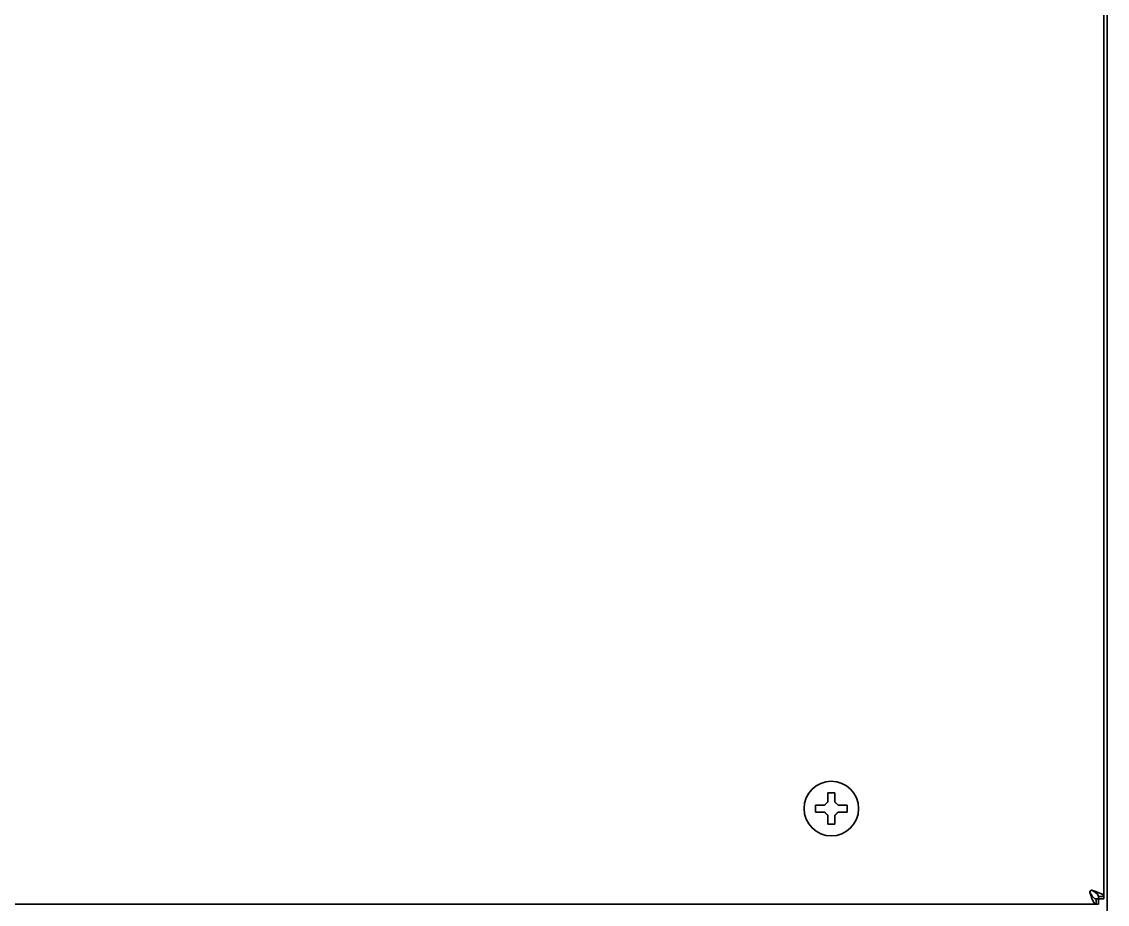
# Model space of a CAD drawing. Header units: inches. Extents: x 90 to 4162, y -443 to 3471.
# Drawn here: x 681.4 to 840.4, y 1346.4 to 1475.5 of the extents above; entities that cross this region are included whole.
import ezdxf

# ---------------------------------------------------------------- set-up
doc = ezdxf.new("R2010")
doc.units = ezdxf.units.IN
doc.layers.add('1', color=7, linetype='Continuous', true_color=0xffffff)

msp = doc.modelspace()

# ---------------------------------------------------------------- linework, layer by layer
at = {"layer": '1', "color": 7, "linetype": 'Continuous', "lineweight": 35}
for p, q in [((839.87, 2250.46), (839.87, 1347.5)), ((840.37, 2249.66), (840.37, 1254.96)), ((799.47, 1362.66), (799.97, 1362.66)), ((799.97, 1362.66), (800.47, 1362.66)), ((799.97, 1358.06), (799.47, 1358.06)), ((800.47, 1358.06), (799.97, 1358.06)), ((838.73, 1346.36), (92.01, 1346.36)), ((839.07, 1347.16), (838.73, 1347.16)), ((839.07, 1347.16), (838.73, 1347.16)), ((839.07, 1346.36), (838.73, 1346.36)), ((839.07, 1347.5), (839.07, 1347.16)), ((839.07, 1347.16), (839.87, 1347.16)), ((839.07, 1347.16), (839.07, 1346.36)), ((839.87, 1347.5), (839.87, 1347.16))]:
    msp.add_line(p, q, dxfattribs=at)
msp.add_circle((799.97, 1360.36), 4, dxfattribs=at)
msp.add_arc((838.07, 1348.16), 0.25, 90, 180, dxfattribs=at)
for points, degree in [([(799.47, 1361.36), (799.47, 1361.41), (799.47, 1361.52), (799.47, 1361.68), (799.47, 1361.84), (799.47, 1361.99), (799.47, 1362.15), (799.47, 1362.3), (799.47, 1362.47), (799.47, 1362.59), (799.47, 1362.66)], 3), ([(797.67, 1359.86), (797.67, 1360.02), (797.67, 1360.36), (797.67, 1360.69), (797.67, 1360.86)], 3), ([(798.97, 1360.86), (799, 1360.88), (799.05, 1360.93), (799.12, 1361.01), (799.19, 1361.08), (799.26, 1361.15), (799.33, 1361.22), (799.4, 1361.29), (799.45, 1361.33), (799.47, 1361.36)], 3), ([(800.47, 1361.36), (800.49, 1361.33), (800.54, 1361.29), (800.61, 1361.21), (800.69, 1361.14), (800.76, 1361.07), (800.83, 1361), (800.9, 1360.93), (800.95, 1360.88), (800.97, 1360.86)], 3), ([(800.97, 1360.86), (801.03, 1360.86), (801.13, 1360.86), (801.3, 1360.86), (801.45, 1360.86), (801.61, 1360.86), (801.76, 1360.86), (801.92, 1360.86), (802.08, 1360.86), (802.21, 1360.86), (802.27, 1360.86)], 3), ([(802.27, 1360.86), (802.27, 1360.69), (802.27, 1360.36), (802.27, 1360.02), (802.27, 1359.86)], 3), ([(798.97, 1359.86), (798.92, 1359.86), (798.81, 1359.86), (798.65, 1359.86), (798.49, 1359.86), (798.33, 1359.86), (798.18, 1359.86), (798.02, 1359.86), (797.86, 1359.86), (797.74, 1359.86), (797.67, 1359.86)], 3), ([(799.47, 1359.36), (799.45, 1359.38), (799.4, 1359.43), (799.33, 1359.5), (799.26, 1359.57), (799.19, 1359.64), (799.11, 1359.71), (799.04, 1359.79), (799, 1359.83), (798.97, 1359.86)], 3), ([(800.97, 1359.86), (800.95, 1359.83), (800.89, 1359.78), (800.82, 1359.71), (800.75, 1359.63), (800.68, 1359.56), (800.61, 1359.49), (800.54, 1359.43), (800.49, 1359.38), (800.47, 1359.36)], 3), ([(800.47, 1359.36), (800.47, 1359.3), (800.47, 1359.19), (800.47, 1359.03), (800.47, 1358.87), (800.47, 1358.72), (800.47, 1358.57), (800.47, 1358.41), (800.47, 1358.24), (800.47, 1358.12), (800.47, 1358.06)], 3), ([(837.82, 1348.16), (837.82, 1348.11), (837.83, 1348.05), (837.84, 1348.01)], 3), ([(838.73, 1346.36), (838.73, 1347.16)], 1), ([(839.07, 1347.5), (839.87, 1347.5)], 1)]:
    msp.add_open_spline(points, degree=degree, dxfattribs=at)
for points, knots in [([(800.47, 1362.66), (800.47, 1362.45), (800.47, 1362.24), (800.47, 1361.92), (800.47, 1361.81), (800.47, 1361.59), (800.47, 1361.47), (800.47, 1361.36)], [0, 0, 0, 0, 0.5, 0.5, 0.75, 0.75, 1, 1, 1, 1]), ([(797.67, 1360.86), (797.87, 1360.86), (798.08, 1360.86), (798.41, 1360.86), (798.52, 1360.86), (798.74, 1360.86), (798.86, 1360.86), (798.97, 1360.86)], [0, 0, 0, 0, 0.5, 0.5, 0.75, 0.75, 1, 1, 1, 1]), ([(799.47, 1358.06), (799.47, 1358.26), (799.47, 1358.47), (799.47, 1358.79), (799.47, 1358.9), (799.47, 1359.13), (799.47, 1359.24), (799.47, 1359.36)], [0, 0, 0, 0, 0.5, 0.5, 0.75, 0.75, 1, 1, 1, 1]), ([(802.27, 1359.86), (802.07, 1359.86), (801.86, 1359.86), (801.53, 1359.86), (801.42, 1359.86), (801.2, 1359.86), (801.09, 1359.86), (800.97, 1359.86)], [0, 0, 0, 0, 0.5, 0.5, 0.75, 0.75, 1, 1, 1, 1]), ([(837.82, 1348.16), (837.82, 1348.15), (837.82, 1348.15), (837.82, 1348.14), (837.82, 1348.14), (837.82, 1348.13), (837.82, 1348.13), (837.83, 1348.12), (837.83, 1348.11), (837.83, 1348.11), (837.83, 1348.1), (837.83, 1348.1), (837.84, 1348.09), (837.84, 1348.09), (837.84, 1348.08), (837.84, 1348.08), (837.84, 1348.07)], [0, 0, 0, 0, 0.071002, 0.141634, 0.212004, 0.282223, 0.352399, 0.422644, 0.493068, 0.56378, 0.634888, 0.706499, 0.778715, 0.851639, 0.925369, 1, 1, 1, 1]), ([(837.84, 1348.07), (837.88, 1348.01), (837.92, 1347.95), (837.99, 1347.83), (838.03, 1347.77), (838.1, 1347.66), (838.14, 1347.61), (838.21, 1347.51), (838.25, 1347.46), (838.32, 1347.38), (838.36, 1347.34), (838.43, 1347.28), (838.47, 1347.25), (838.55, 1347.2), (838.58, 1347.19), (838.66, 1347.16), (838.69, 1347.16), (838.73, 1347.16)], [0, 0, 0, 0, 0.125, 0.125, 0.25, 0.25, 0.375, 0.375, 0.5, 0.5, 0.625, 0.625, 0.75, 0.75, 0.875, 0.875, 1, 1, 1, 1]), ([(837.84, 1348.01), (837.92, 1347.79), (837.99, 1347.57), (838.14, 1347.17), (838.21, 1346.98), (838.36, 1346.68), (838.43, 1346.56), (838.58, 1346.4), (838.66, 1346.36), (838.73, 1346.36)], [0, 0, 0, 0, 0.25, 0.25, 0.5, 0.5, 0.75, 0.75, 1, 1, 1, 1]), ([(838.07, 1348.41), (838.07, 1348.41), (838.08, 1348.41), (838.09, 1348.41), (838.1, 1348.41), (838.12, 1348.4), (838.13, 1348.4), (838.14, 1348.4), (838.15, 1348.4), (838.16, 1348.4), (838.17, 1348.4), (838.18, 1348.39), (838.19, 1348.39), (838.2, 1348.39), (838.21, 1348.39), (838.22, 1348.38), (838.22, 1348.38)], [0, 0, 0, 0, 0.073473, 0.146486, 0.219075, 0.291275, 0.363122, 0.434652, 0.505902, 0.57691, 0.647713, 0.71835, 0.788858, 0.859277, 0.929644, 1, 1, 1, 1]), ([(838.15, 1348.38), (838.28, 1348.31), (838.4, 1348.24), (838.62, 1348.09), (838.72, 1348.01), (838.89, 1347.87), (838.96, 1347.79), (839.05, 1347.65), (839.07, 1347.57), (839.07, 1347.5)], [0, 0, 0, 0, 0.25, 0.25, 0.5, 0.5, 0.75, 0.75, 1, 1, 1, 1]), ([(838.22, 1348.38), (838.33, 1348.35), (838.44, 1348.31), (838.66, 1348.24), (838.76, 1348.2), (838.96, 1348.12), (839.06, 1348.09), (839.24, 1348.01), (839.32, 1347.98), (839.47, 1347.9), (839.54, 1347.87), (839.66, 1347.79), (839.71, 1347.76), (839.79, 1347.68), (839.82, 1347.65), (839.86, 1347.57), (839.87, 1347.53), (839.87, 1347.5)], [0, 0, 0, 0, 0.125, 0.125, 0.25, 0.25, 0.375, 0.375, 0.5, 0.5, 0.625, 0.625, 0.75, 0.75, 0.875, 0.875, 1, 1, 1, 1])]:
    msp.add_open_spline(points, degree=3, knots=knots, dxfattribs=at)

doc.saveas('drawing.dxf')
